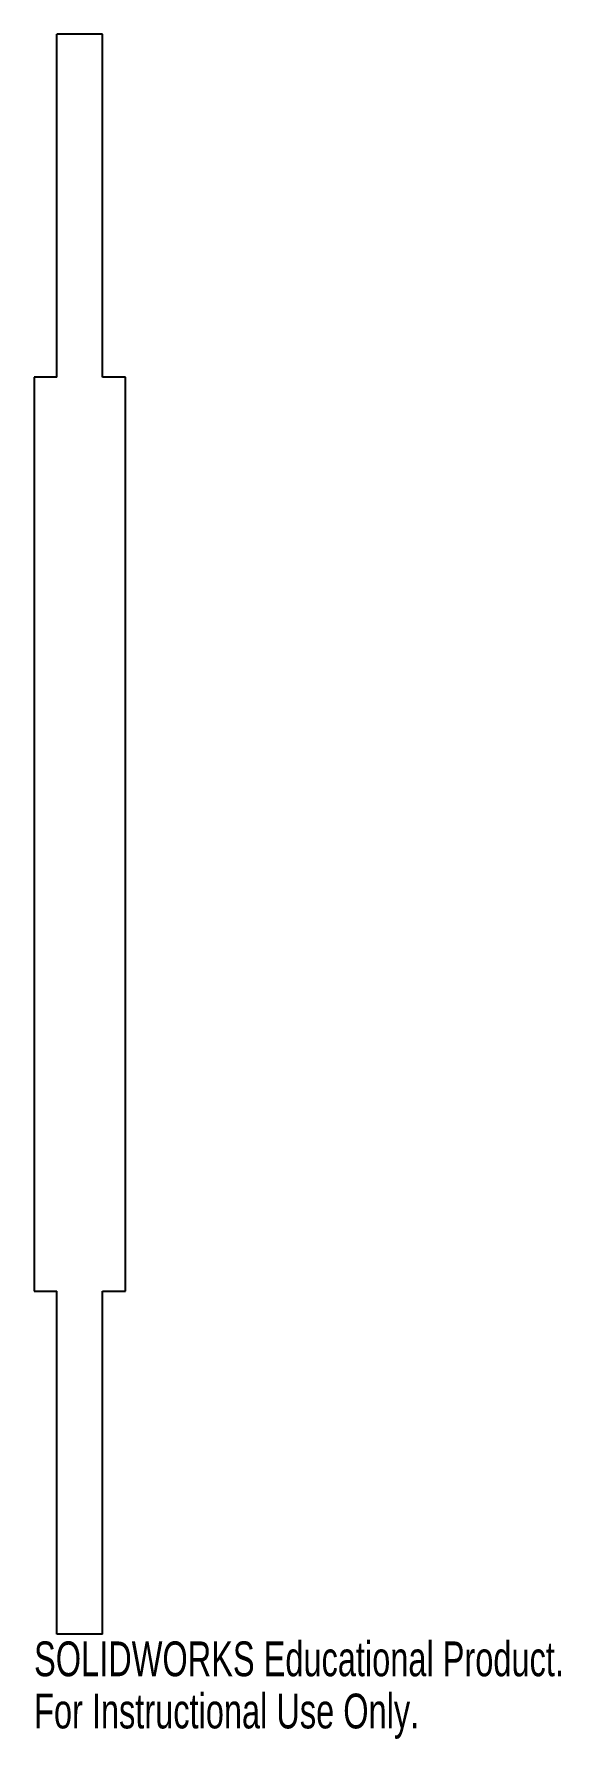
# Model space of a CAD drawing. Header units: millimetres. Extents: x -6 to 67, y -126 to 111.
import ezdxf

# ---------------------------------------------------------------- set-up
doc = ezdxf.new("R2010")
doc.units = ezdxf.units.MM
doc.styles.add('SLDTEXTSTYLE0', font='TXT', dxfattribs={"width": 0.7})

msp = doc.modelspace()

# ---------------------------------------------------------------- linework, layer by layer
at = {"color": 7, "linetype": 'Continuous', "lineweight": 25}
for p, q in [((3.17, 111.15), (-3.17, 111.15)), ((-3.17, 63.5), (-3.17, 111.15)), ((3.17, 63.5), (3.17, 111.15)), ((-3.17, 63.5), (-6.35, 63.5)), ((-6.35, 63.5), (-6.35, -63.5)), ((6.35, 63.5), (3.17, 63.5)), ((6.35, -63.5), (6.35, 63.5)), ((-6.35, -63.5), (-3.17, -63.5)), ((-3.17, -111.15), (-3.17, -63.5)), ((3.17, -111.15), (3.17, -63.5)), ((3.17, -63.5), (6.35, -63.5)), ((3.17, -111.15), (-3.17, -111.15))]:
    msp.add_line(p, q, dxfattribs=at)

# ---------------------------------------------------------------- texts
at = {"color": 7, "linetype": 'Continuous', "char_height": 4.8336, "attachment_point": 1, "style": 'SLDTEXTSTYLE0'}
for s, insert in [('SOLIDWORKS Educational Product.', (-6.35, -112.17)), ('For Instructional Use Only.', (-6.35, -119.42))]:
    msp.add_mtext(s, dxfattribs=dict(at, insert=insert))

doc.saveas('drawing.dxf')
